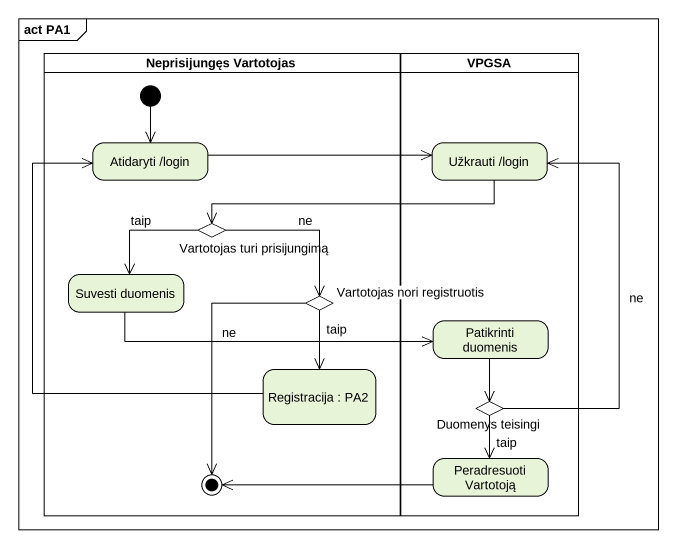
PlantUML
@startuml
mainframe act PA1
hide empty description
state "Neprisijungęs Vartotojas" as Neprisijungęs_Vartotojas <<partition>> {
  state "Atidaryti /login" as Atidaryti_login
  state "Vartotojas turi prisijungimą" as Vartotojas_turi_prisijungimą <<choice>>
  state "Suvesti duomenis" as Suvesti_duomenis
  state "Vartotojas nori registruotis" as Vartotojas_nori_registruotis <<choice>>
  state "Registracija : PA2" as Registracija
  state final1 <<end>>
  [*] --> Atidaryti_login
}
state VPGSA <<partition>> {
  state "Užkrauti /login" as Užkrauti_login
  state "Patikrinti duomenis" as Patikrinti_duomenis
  state "Duomenys teisingi" as Duomenys_teisingi <<choice>>
  state "Peradresuoti Vartotoją" as Peradresuoti_Vartotoją
}
Atidaryti_login -right-> Užkrauti_login
Užkrauti_login -left-> Vartotojas_turi_prisijungimą
Vartotojas_turi_prisijungimą --> Suvesti_duomenis : taip
Vartotojas_turi_prisijungimą --> Vartotojas_nori_registruotis : ne
Suvesti_duomenis -right-> Patikrinti_duomenis
Vartotojas_nori_registruotis --> Registracija : taip
Vartotojas_nori_registruotis --> final1 : ne
Patikrinti_duomenis --> Duomenys_teisingi
Registracija -up-> Atidaryti_login
Duomenys_teisingi -up-> Užkrauti_login : ne
Duomenys_teisingi --> Peradresuoti_Vartotoją : taip
Peradresuoti_Vartotoją -left-> final1
@enduml
